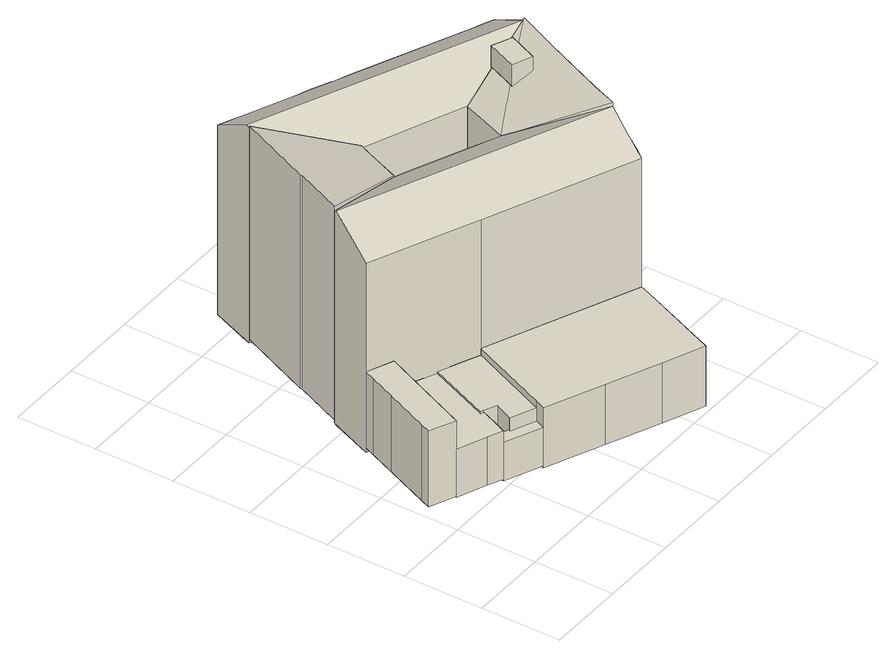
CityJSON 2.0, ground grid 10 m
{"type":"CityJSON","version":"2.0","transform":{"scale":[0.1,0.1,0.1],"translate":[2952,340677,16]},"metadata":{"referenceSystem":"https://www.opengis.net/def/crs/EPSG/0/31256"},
"CityObjects":{
"building1":{"type":"Building","attributes":{"name":"000314"},"children":["building1-1","building1-2","building1-3","building1-4","building1-5","building1-6","building1-7","building1-8","building1-9","building1-10"]},
"building1-1":{"type":"BuildingPart","attributes":{"HoeheDach":"25","NiedrigsteTraufeDesGebaeudes":"25","Blattnummer":"105081","HoeheGrund":"17","roofType":"FLACHDACH","measuredHeight":7.98},"parents":["building1"],"geometry":[{"type":"Solid","lod":"2","boundaries":[[[[0,1,2,3,4,5,6,7,8]],[[9,10,11,12,13,14,15,16,17]],[[15,0,8,16]],[[14,1,0,15]],[[13,2,1,14]],[[12,3,2,13]],[[11,4,3,12]],[[10,5,4,11]],[[9,6,5,10]],[[17,7,6,9]],[[16,8,7,17]]]]}]},
"building1-2":{"type":"BuildingPart","attributes":{"HoeheDach":"45","NiedrigsteTraufeDesGebaeudes":"42","Blattnummer":"105081","HoeheGrund":"17","roofType":"SATTELDACH","measuredHeight":28.79},"parents":["building1"],"geometry":[{"type":"Solid","lod":"2","boundaries":[[[[18,19,20,21,22,23,24,25,26,27,28,29,30,31,32,33,34]],[[35,36,37,38]],[[36,39,40,37]],[[39,41,42,40]],[[41,43,44,42]],[[32,31,45,46]],[[31,30,47,45]],[[30,29,48,47]],[[29,28,49,48]],[[28,27,50,49]],[[25,24,51,52]],[[19,18,53,54]],[[55,38,37,40,42,44,56,57,58,59,60,46,45,47,48,49,50,61,52,51,62,63,64,65,54,53]],[[22,21,64,63,62,51,24,23]],[[19,54,65,64,21,20]],[[25,52,61,50,27,26]],[[57,66,67,68,59,58]],[[44,43,69,66,57,56]],[[38,55,53,18,34,35]],[[33,32,46,60,59,68]],[[66,69,43,41,39,36,35,34,33,68,67]]]]}]},
"building1-3":{"type":"BuildingPart","attributes":{"HoeheDach":"24","NiedrigsteTraufeDesGebaeudes":"24","Blattnummer":"105081","HoeheGrund":"17","roofType":"FLACHDACH","measuredHeight":6.79},"parents":["building1"],"geometry":[{"type":"Solid","lod":"2","boundaries":[[[[70,71,72,73,74,75,76,77]],[[78,79,80,81,82,83,84,85]],[[83,70,77,84]],[[82,71,70,83]],[[81,72,71,82]],[[80,73,72,81]],[[79,74,73,80]],[[78,75,74,79]],[[85,76,75,78]],[[84,77,76,85]]]]}]},
"building1-4":{"type":"BuildingPart","attributes":{"HoeheDach":"24","NiedrigsteTraufeDesGebaeudes":"24","Blattnummer":"105081","HoeheGrund":"17","roofType":"FLACHDACH","measuredHeight":6.45},"parents":["building1"],"geometry":[{"type":"Solid","lod":"2","boundaries":[[[[86,87,88,89,90,91,92,93]],[[94,95,96,97,98,99,100,101]],[[99,86,93,100]],[[98,87,86,99]],[[97,88,87,98]],[[96,89,88,97]],[[95,90,89,96]],[[94,91,90,95]],[[101,92,91,94]],[[100,93,92,101]]]]}]},
"building1-5":{"type":"BuildingPart","attributes":{"HoeheDach":"22","NiedrigsteTraufeDesGebaeudes":"22","Blattnummer":"105081","HoeheGrund":"17","roofType":"FLACHDACH","measuredHeight":5.11},"parents":["building1"],"geometry":[{"type":"Solid","lod":"2","boundaries":[[[[102,103,104,105,106,107]],[[108,109,110,111,112,113]],[[111,102,107,112]],[[110,103,102,111]],[[109,104,103,110]],[[108,105,104,109]],[[113,106,105,108]],[[112,107,106,113]]]]}]},
"building1-6":{"type":"BuildingPart","attributes":{"HoeheDach":"27","NiedrigsteTraufeDesGebaeudes":"27","Blattnummer":"105081","HoeheGrund":"17","roofType":"FLACHDACH","measuredHeight":10.09},"parents":["building1"],"geometry":[{"type":"Solid","lod":"2","boundaries":[[[[114,115,116,117]],[[118,119,120,121,122,116,115]],[[123,124,125,126,127,114,117]],[[127,118,115,114]],[[126,119,118,127]],[[125,120,119,126]],[[124,121,120,125]],[[123,122,121,124]],[[117,116,122,123]]]]}]},
"building1-7":{"type":"BuildingPart","attributes":{"HoeheDach":"46","NiedrigsteTraufeDesGebaeudes":"46","Blattnummer":"105081","HoeheGrund":"17","roofType":"FLACHDACH","measuredHeight":29.59},"parents":["building1"],"geometry":[{"type":"Solid","lod":"2","boundaries":[[[[128,129,130,131]],[[132,133,134,135]],[[133,128,131,134]],[[132,129,128,133]],[[135,130,129,132]],[[134,131,130,135]]]]}]},
"building1-8":{"type":"BuildingPart","attributes":{"HoeheDach":"45","NiedrigsteTraufeDesGebaeudes":"42","Blattnummer":"105081","HoeheGrund":"17","roofType":"SATTELDACH","measuredHeight":28.52},"parents":["building1"],"geometry":[{"type":"Solid","lod":"2","boundaries":[[[[136,137,138,139]],[[137,140,141,138]],[[142,143,2,144]],[[144,2,1,145,146,147,148,139,138,141,149,150,151,152,153,154]],[[155,156,153,152,151,150,157,158]],[[145,1,159,160,161,162,147,146]],[[157,150,149,141,140,163]],[[143,159,1,2]],[[142,144,154,153,156,164]],[[165,136,139,148,147,162]],[[158,157,163,140,137,136,165,155]],[[160,159,143,142,164,156,155,165,162,161]]]]}]},
"building1-9":{"type":"BuildingPart","attributes":{"HoeheDach":"46","NiedrigsteTraufeDesGebaeudes":"42","Blattnummer":"105081","HoeheGrund":"16","roofType":"PULTDACH","measuredHeight":29.15},"parents":["building1"],"geometry":[{"type":"Solid","lod":"2","boundaries":[[[[166,167,168,169,170,171,172,173,174,175,157,176]],[[177,178,175,174]],[[171,170,179,180]],[[173,172,181,182]],[[169,168,183,38]],[[168,167,184,183]],[[167,166,185,184]],[[166,176,186,185]],[[176,157,187,186]],[[178,177,42,44]],[[180,179,37,188]],[[184,185,186,187,189,44,42,190,182,181,191,188,37,192,38,183]],[[170,169,38,192,37,179]],[[171,180,188,191,181,172]],[[190,42,177,174,173,182]],[[175,178,44,189,187,157]]]]}]},
"building1-10":{"type":"BuildingPart","attributes":{"HoeheDach":"45","NiedrigsteTraufeDesGebaeudes":"42","Blattnummer":"105081","HoeheGrund":"17","roofType":"PULTDACH","measuredHeight":28.42},"parents":["building1"],"geometry":[{"type":"Solid","lod":"2","boundaries":[[[[193,194,195,196]],[[194,197,198,195]],[[197,199,200,198]],[[199,201,202,200]],[[203,204,205,206,193,196]],[[207,202,201,208,205,204]],[[204,203,196,195,198,200,202,207]],[[205,208,201,199,197,194,193,206]]]]}]}
},
"vertices":[
[148,100,6],[192,202,6],[379,123,6],[374,110,6],[364,86,6],[331,7,6],[280,28,6],[214,56,6],[142,87,6],[280,28,86],[331,7,86],[364,86,86],[374,110,86],[379,123,86],[192,202,86],[148,100,86],[142,87,86],[214,56,86],
[480,360,279],[494,392,257],[483,397,257],[480,398,257],[466,404,257],[326,464,257],[307,471,257],[303,473,257],[286,481,257],[281,483,257],[263,490,257],[214,511,257],[200,517,257],[184,524,257],[172,529,257],[150,476,293],[471,339,293],[471,338,292],[407,333,274],[407,333,5],[471,338,5],[404,335,274],[404,335,5],[403,333,273],[403,333,5],[351,329,257],[351,329,5],[184,524,5],[172,529,5],[200,517,5],[214,511,5],[263,490,5],[281,483,5],[307,471,5],[303,473,5],[480,360,5],[494,392,5],[471,339,5],[256,368,5],[225,380,5],[224,381,5],[149,472,5],[150,476,5],[286,481,5],[326,464,5],[466,404,5],[480,398,5],[483,397,5],[225,380,256],[224,381,256],[149,472,291],[256,368,256],
[128,137,10],[112,144,10],[108,145,10],[141,224,10],[192,202,10],[148,100,10],[117,113,10],[118,115,10],[148,100,77],[192,202,77],[141,224,77],[108,145,77],[112,144,77],[128,137,77],[118,115,77],[117,113,77],
[96,107,11],[78,115,11],[41,130,11],[91,245,11],[141,224,11],[108,145,11],[112,144,11],[103,122,11],[108,145,75],[141,224,75],[91,245,75],[41,130,75],[78,115,75],[96,107,75],[103,122,75],[112,144,75],
[117,113,9],[148,100,9],[142,87,9],[96,107,9],[103,122,9],[118,115,9],[96,107,60],[142,87,60],[148,100,60],[117,113,60],[118,115,60],[103,122,60],
[41,130,113],[41,130,12],[91,245,12],[91,245,113],[9,144,12],[14,156,12],[38,212,12],[52,245,12],[58,259,12],[58,259,113],[52,245,113],[38,212,113],[14,156,113],[9,144,113],
[429,324,6],[413,287,6],[388,297,6],[404,335,6],[413,287,302],[429,324,302],[404,335,302],[388,297,302],
[82,316,288],[201,321,258],[201,321,6],[82,316,6],[214,316,258],[214,316,6],[382,130,262],[379,123,257],[382,130,6],[141,224,6],[91,245,6],[58,259,6],[80,312,6],[293,284,6],[327,270,6],[328,269,6],[400,176,6],[401,175,6],[389,148,6],[400,176,291],[401,175,290],[327,270,256],[328,269,257],[192,202,257],[141,224,257],[91,245,257],[58,259,257],[293,284,257],[389,148,273],[80,312,291],
[413,206,296],[423,229,296],[448,287,296],[471,338,296],[470,338,296],[426,317,284],[413,287,284],[388,297,274],[389,300,274],[328,270,256],[401,175,296],[403,333,274],[351,329,256],[407,333,275],[429,324,284],[413,287,5],[388,297,5],[448,287,5],[423,229,5],[413,206,5],[401,175,5],[327,270,5],[429,324,5],[328,270,5],[389,300,5],[426,317,5],[470,338,5],
[82,316,294],[108,376,294],[108,376,10],[82,316,10],[108,378,294],[108,378,10],[149,472,294],[149,472,10],[225,380,260],[225,380,10],[200,321,10],[201,321,10],[201,321,260],[200,321,260],[214,353,10],[214,353,260]
]}
